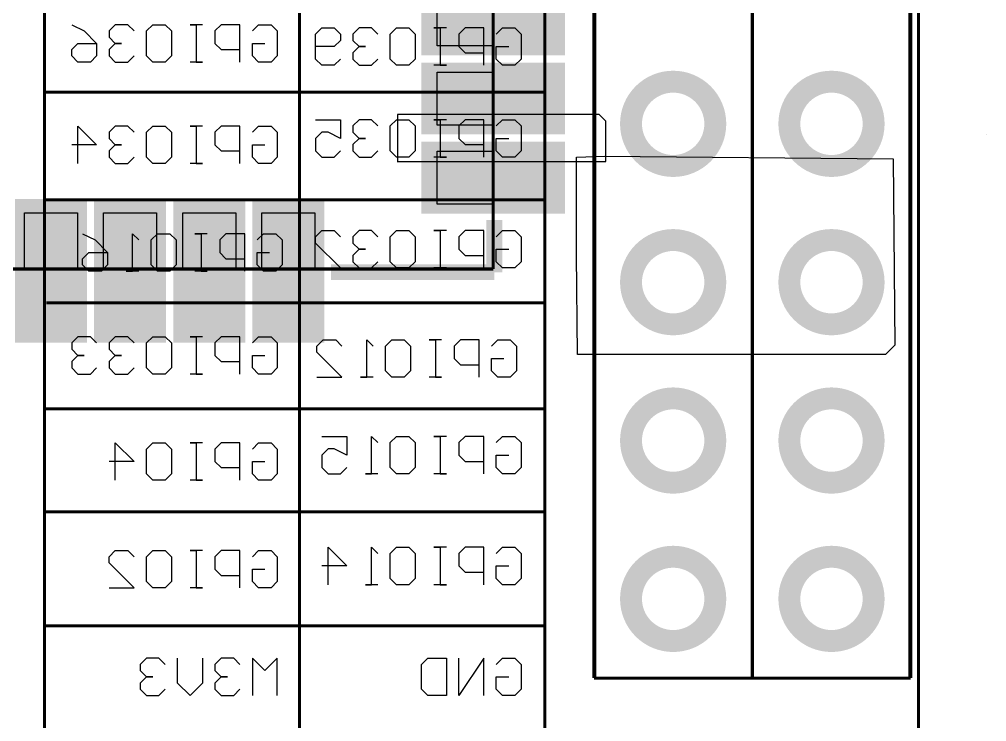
# Model space of a CAD drawing. Header units: millimetres. Extents: x -73.5 to 21.8, y -0.8 to 75.3.
# Drawn here: x -14.43 to 1.09, y 18.58 to 29.84 of the extents above; entities that cross this region are included whole.
import ezdxf

# ---------------------------------------------------------------- set-up
doc = ezdxf.new("R2010")
doc.units = ezdxf.units.MM
for name, color, linetype in [('BottomLayer', 5, 'Continuous'), ('BottomOverlay', 54, 'Continuous'), ('BottomSolder', 6, 'Continuous'), ('KeepOutLayer', 6, 'Continuous'), ('Mechanical15', 56, 'Continuous'), ('MidLayer1', 16, 'Continuous'), ('MidLayer2', 76, 'Continuous'), ('MultiLayer', 9, 'Continuous'), ('TopLayer', 1, 'Continuous'), ('TopOverlay', 2, 'Continuous'), ('TopPaste', 8, 'Continuous'), ('TopSolder', 216, 'Continuous')]:
    doc.layers.add(name, color=color, linetype=linetype)

msp = doc.modelspace()

# ---------------------------------------------------------------- linework, layer by layer
at = {"layer": 'BottomLayer', "const_width": 0.25}
for points in [[(-4.562, 28.169, 1), (-3.312, 28.169, 1)], [(-2.022, 28.169, 1), (-0.772, 28.169, 1)], [(-4.562, 25.629, 1), (-3.312, 25.629, 1)], [(-2.022, 25.629, 1), (-0.772, 25.629, 1)], [(-4.562, 23.089, 1), (-3.312, 23.089, 1)], [(-2.022, 23.089, 1), (-0.772, 23.089, 1)], [(-4.562, 20.549, 1), (-3.312, 20.549, 1)], [(-2.022, 20.549, 1), (-0.772, 20.549, 1)]]:
    msp.add_lwpolyline(points, format="xyb", close=True, dxfattribs=at)
at = {"layer": 'BottomOverlay'}
for p, q in [((-13.586, 29.759), (-13.386, 29.659)), ((-13.386, 29.659), (-13.186, 29.459)), ((-12.886, 29.759), (-12.986, 29.659)), ((-12.986, 29.659), (-12.986, 29.559)), ((-12.686, 29.759), (-12.886, 29.759)), ((-12.586, 29.659), (-12.686, 29.759)), ((-12.386, 29.659), (-12.286, 29.759)), ((-12.386, 29.259), (-12.386, 29.659)), ((-12.286, 29.759), (-12.086, 29.759)), ((-12.086, 29.759), (-11.986, 29.659)), ((-11.986, 29.659), (-11.986, 29.259)), ((-11.487, 29.759), (-11.687, 29.759)), ((-11.687, 29.759), (-11.587, 29.759)), ((-11.587, 29.759), (-11.587, 29.159)), ((-11.187, 29.759), (-11.287, 29.659)), ((-11.287, 29.659), (-11.287, 29.459)), ((-10.887, 29.759), (-11.187, 29.759)), ((-10.887, 29.159), (-10.887, 29.759)), ((-10.687, 29.659), (-10.587, 29.759)), ((-10.587, 29.759), (-10.387, 29.759)), ((-10.387, 29.759), (-10.287, 29.659)), ((-10.287, 29.659), (-10.287, 29.259)), ((-9.674, 29.608), (-9.574, 29.708)), ((-9.574, 29.708), (-9.374, 29.708)), ((-9.374, 29.708), (-9.274, 29.608)), ((-8.975, 29.708), (-9.075, 29.608)), ((-8.775, 29.708), (-8.975, 29.708)), ((-8.675, 29.608), (-8.775, 29.708)), ((-8.475, 29.608), (-8.375, 29.708)), ((-8.375, 29.708), (-8.175, 29.708)), ((-8.175, 29.708), (-8.075, 29.608)), ((-7.575, 29.708), (-7.775, 29.708)), ((-7.775, 29.708), (-7.675, 29.708)), ((-7.675, 29.708), (-7.675, 29.108)), ((-7.275, 29.708), (-7.375, 29.608)), ((-6.975, 29.708), (-7.275, 29.708)), ((-6.975, 29.108), (-6.975, 29.708)), ((-6.775, 29.608), (-6.675, 29.708)), ((-6.675, 29.708), (-6.475, 29.708)), ((-6.475, 29.708), (-6.375, 29.608)), ((-12.986, 29.559), (-12.886, 29.459)), ((-9.674, 29.208), (-9.674, 29.608)), ((-9.274, 29.508), (-9.374, 29.408)), ((-9.274, 29.608), (-9.274, 29.508)), ((-9.075, 29.608), (-9.075, 29.508)), ((-9.075, 29.508), (-8.975, 29.408)), ((-8.475, 29.208), (-8.475, 29.608)), ((-8.075, 29.608), (-8.075, 29.208)), ((-7.375, 29.608), (-7.375, 29.408)), ((-6.375, 29.608), (-6.375, 29.208)), ((-13.586, 29.359), (-13.486, 29.459)), ((-13.586, 29.259), (-13.586, 29.359)), ((-13.486, 29.459), (-13.186, 29.459)), ((-13.186, 29.459), (-13.186, 29.259)), ((-12.886, 29.459), (-12.986, 29.359)), ((-12.986, 29.359), (-12.986, 29.259)), ((-12.886, 29.459), (-12.786, 29.459)), ((-12.786, 29.459), (-12.886, 29.459)), ((-11.287, 29.459), (-11.187, 29.359)), ((-11.187, 29.359), (-10.887, 29.359)), ((-10.687, 29.259), (-10.687, 29.459)), ((-10.687, 29.459), (-10.487, 29.459)), ((-9.374, 29.408), (-9.674, 29.408)), ((-8.975, 29.408), (-9.075, 29.308)), ((-8.975, 29.408), (-8.875, 29.408)), ((-8.875, 29.408), (-8.975, 29.408)), ((-7.375, 29.408), (-7.275, 29.308)), ((-6.775, 29.208), (-6.775, 29.408)), ((-6.775, 29.408), (-6.575, 29.408)), ((-13.486, 29.159), (-13.586, 29.259)), ((-13.186, 29.259), (-13.286, 29.159)), ((-12.986, 29.259), (-12.886, 29.159)), ((-12.686, 29.159), (-12.586, 29.259)), ((-12.286, 29.159), (-12.386, 29.259)), ((-11.986, 29.259), (-12.086, 29.159)), ((-10.587, 29.159), (-10.687, 29.259)), ((-10.287, 29.259), (-10.387, 29.159)), ((-9.574, 29.108), (-9.674, 29.208)), ((-9.274, 29.208), (-9.374, 29.108)), ((-9.075, 29.308), (-9.075, 29.208)), ((-9.075, 29.208), (-8.975, 29.108)), ((-8.775, 29.108), (-8.675, 29.208)), ((-8.375, 29.108), (-8.475, 29.208)), ((-8.075, 29.208), (-8.175, 29.108)), ((-7.275, 29.308), (-6.975, 29.308)), ((-6.675, 29.108), (-6.775, 29.208)), ((-6.375, 29.208), (-6.475, 29.108)), ((-13.286, 29.159), (-13.486, 29.159)), ((-12.886, 29.159), (-12.686, 29.159)), ((-12.086, 29.159), (-12.286, 29.159)), ((-11.487, 29.159), (-11.687, 29.159)), ((-11.587, 29.159), (-11.487, 29.159)), ((-10.387, 29.159), (-10.587, 29.159)), ((-9.374, 29.108), (-9.574, 29.108)), ((-8.975, 29.108), (-8.775, 29.108)), ((-8.175, 29.108), (-8.375, 29.108)), ((-7.575, 29.108), (-7.775, 29.108)), ((-7.675, 29.108), (-7.575, 29.108)), ((-6.475, 29.108), (-6.675, 29.108)), ((-13.486, 27.534), (-13.486, 28.133)), ((-13.486, 28.133), (-13.186, 27.834)), ((-12.886, 28.133), (-12.986, 28.033)), ((-12.686, 28.133), (-12.886, 28.133)), ((-12.586, 28.033), (-12.686, 28.133)), ((-12.386, 28.033), (-12.286, 28.133)), ((-12.286, 28.133), (-12.086, 28.133)), ((-12.086, 28.133), (-11.986, 28.033)), ((-11.487, 28.133), (-11.687, 28.133)), ((-11.687, 28.133), (-11.587, 28.133)), ((-11.587, 28.133), (-11.587, 27.534)), ((-11.187, 28.133), (-11.287, 28.033)), ((-10.887, 28.133), (-11.187, 28.133)), ((-10.887, 27.534), (-10.887, 28.133)), ((-10.687, 28.033), (-10.587, 28.133)), ((-10.587, 28.133), (-10.387, 28.133)), ((-10.387, 28.133), (-10.287, 28.033)), ((-9.674, 28.235), (-9.274, 28.235)), ((-9.274, 28.235), (-9.274, 27.935)), ((-8.975, 28.235), (-9.075, 28.135)), ((-9.075, 28.135), (-9.075, 28.035)), ((-8.775, 28.235), (-8.975, 28.235)), ((-8.675, 28.135), (-8.775, 28.235)), ((-8.475, 28.135), (-8.375, 28.235)), ((-8.475, 27.735), (-8.475, 28.135)), ((-8.375, 28.235), (-8.175, 28.235)), ((-8.175, 28.235), (-8.075, 28.135)), ((-8.075, 28.135), (-8.075, 27.735)), ((-7.575, 28.235), (-7.775, 28.235)), ((-7.775, 28.235), (-7.675, 28.235)), ((-7.675, 28.235), (-7.675, 27.635)), ((-7.275, 28.235), (-7.375, 28.135)), ((-7.375, 28.135), (-7.375, 27.935)), ((-6.975, 28.235), (-7.275, 28.235)), ((-6.975, 27.635), (-6.975, 28.235)), ((-6.775, 28.135), (-6.675, 28.235)), ((-6.675, 28.235), (-6.475, 28.235)), ((-6.475, 28.235), (-6.375, 28.135)), ((-6.375, 28.135), (-6.375, 27.735)), ((-12.986, 28.033), (-12.986, 27.933)), ((-12.986, 27.933), (-12.886, 27.834)), ((-12.386, 27.634), (-12.386, 28.033)), ((-11.986, 28.033), (-11.986, 27.634)), ((-11.287, 28.033), (-11.287, 27.834)), ((-10.287, 28.033), (-10.287, 27.634)), ((-9.574, 28.035), (-9.674, 27.935)), ((-9.674, 27.935), (-9.674, 27.735)), ((-9.474, 28.035), (-9.574, 28.035)), ((-9.274, 27.935), (-9.474, 28.035)), ((-9.075, 28.035), (-8.975, 27.935)), ((-8.975, 27.935), (-9.075, 27.835)), ((-8.975, 27.935), (-8.875, 27.935)), ((-8.875, 27.935), (-8.975, 27.935)), ((-7.375, 27.935), (-7.275, 27.835)), ((-6.775, 27.735), (-6.775, 27.935)), ((-6.775, 27.935), (-6.575, 27.935)), ((-13.186, 27.834), (-13.586, 27.834)), ((-12.886, 27.834), (-12.986, 27.734)), ((-12.886, 27.834), (-12.786, 27.834)), ((-12.786, 27.834), (-12.886, 27.834)), ((-11.287, 27.834), (-11.187, 27.734)), ((-10.687, 27.634), (-10.687, 27.834)), ((-10.687, 27.834), (-10.487, 27.834)), ((-9.075, 27.835), (-9.075, 27.735)), ((-7.275, 27.835), (-6.975, 27.835)), ((-12.986, 27.734), (-12.986, 27.634)), ((-12.986, 27.634), (-12.886, 27.534)), ((-12.686, 27.534), (-12.586, 27.634)), ((-12.286, 27.534), (-12.386, 27.634)), ((-11.986, 27.634), (-12.086, 27.534)), ((-11.187, 27.734), (-10.887, 27.734)), ((-10.587, 27.534), (-10.687, 27.634)), ((-10.287, 27.634), (-10.387, 27.534)), ((-9.674, 27.735), (-9.574, 27.635)), ((-9.574, 27.635), (-9.374, 27.635)), ((-9.374, 27.635), (-9.274, 27.735)), ((-9.075, 27.735), (-8.975, 27.635)), ((-8.975, 27.635), (-8.775, 27.635)), ((-8.775, 27.635), (-8.675, 27.735)), ((-8.375, 27.635), (-8.475, 27.735)), ((-8.175, 27.635), (-8.375, 27.635)), ((-8.075, 27.735), (-8.175, 27.635)), ((-7.575, 27.635), (-7.775, 27.635)), ((-7.675, 27.635), (-7.575, 27.635)), ((-6.675, 27.635), (-6.775, 27.735)), ((-6.475, 27.635), (-6.675, 27.635)), ((-6.375, 27.735), (-6.475, 27.635)), ((-12.886, 27.534), (-12.686, 27.534)), ((-12.086, 27.534), (-12.286, 27.534)), ((-11.487, 27.534), (-11.687, 27.534)), ((-11.587, 27.534), (-11.487, 27.534)), ((-10.387, 27.534), (-10.587, 27.534)), ((-13.41, 26.406), (-13.21, 26.306)), ((-12.61, 25.806), (-12.61, 26.406)), ((-12.61, 26.406), (-12.51, 26.306)), ((-12.31, 26.306), (-12.21, 26.406)), ((-12.21, 26.406), (-12.01, 26.406)), ((-12.01, 26.406), (-11.91, 26.306)), ((-11.41, 26.406), (-11.61, 26.406)), ((-11.61, 26.406), (-11.51, 26.406)), ((-11.51, 26.406), (-11.51, 25.806)), ((-11.111, 26.406), (-11.21, 26.306)), ((-10.811, 26.406), (-11.111, 26.406)), ((-10.811, 25.806), (-10.811, 26.406)), ((-10.611, 26.306), (-10.511, 26.406)), ((-10.511, 26.406), (-10.311, 26.406)), ((-10.311, 26.406), (-10.211, 26.306)), ((-9.674, 26.357), (-9.574, 26.457)), ((-9.574, 26.457), (-9.374, 26.457)), ((-9.374, 26.457), (-9.274, 26.357)), ((-8.975, 26.457), (-9.075, 26.357)), ((-8.775, 26.457), (-8.975, 26.457)), ((-8.675, 26.357), (-8.775, 26.457)), ((-8.475, 26.357), (-8.375, 26.457)), ((-8.375, 26.457), (-8.175, 26.457)), ((-8.175, 26.457), (-8.075, 26.357)), ((-7.575, 26.457), (-7.775, 26.457)), ((-7.775, 26.457), (-7.675, 26.457)), ((-7.675, 26.457), (-7.675, 25.857)), ((-7.275, 26.457), (-7.375, 26.357)), ((-6.975, 26.457), (-7.275, 26.457)), ((-6.975, 25.857), (-6.975, 26.457)), ((-6.775, 26.357), (-6.675, 26.457)), ((-6.675, 26.457), (-6.475, 26.457)), ((-6.475, 26.457), (-6.375, 26.357)), ((-13.21, 26.306), (-13.01, 26.106)), ((-12.31, 25.906), (-12.31, 26.306)), ((-11.91, 26.306), (-11.91, 25.906)), ((-11.21, 26.306), (-11.21, 26.106)), ((-10.211, 26.306), (-10.211, 25.906)), ((-9.674, 26.257), (-9.674, 26.357)), ((-9.274, 25.857), (-9.674, 26.257)), ((-9.075, 26.357), (-9.075, 26.257)), ((-9.075, 26.257), (-8.975, 26.157)), ((-8.475, 25.957), (-8.475, 26.357)), ((-8.075, 26.357), (-8.075, 25.957)), ((-7.375, 26.357), (-7.375, 26.157)), ((-6.375, 26.357), (-6.375, 25.957)), ((-13.41, 26.006), (-13.31, 26.106)), ((-13.31, 26.106), (-13.01, 26.106)), ((-13.01, 26.106), (-13.01, 25.906)), ((-11.21, 26.106), (-11.111, 26.006)), ((-10.611, 25.906), (-10.611, 26.106)), ((-10.611, 26.106), (-10.411, 26.106)), ((-8.975, 26.157), (-9.075, 26.057)), ((-8.975, 26.157), (-8.875, 26.157)), ((-8.875, 26.157), (-8.975, 26.157)), ((-7.375, 26.157), (-7.275, 26.057)), ((-6.775, 25.957), (-6.775, 26.157)), ((-6.775, 26.157), (-6.575, 26.157)), ((-13.41, 25.906), (-13.41, 26.006)), ((-11.111, 26.006), (-10.811, 26.006)), ((-9.075, 26.057), (-9.075, 25.957)), ((-9.075, 25.957), (-8.975, 25.857)), ((-8.775, 25.857), (-8.675, 25.957)), ((-8.375, 25.857), (-8.475, 25.957)), ((-8.075, 25.957), (-8.175, 25.857)), ((-7.275, 26.057), (-6.975, 26.057)), ((-6.675, 25.857), (-6.775, 25.957)), ((-6.375, 25.957), (-6.475, 25.857)), ((-13.31, 25.806), (-13.41, 25.906)), ((-13.11, 25.806), (-13.31, 25.806)), ((-13.01, 25.906), (-13.11, 25.806)), ((-12.51, 25.806), (-12.71, 25.806)), ((-12.71, 25.806), (-12.61, 25.806)), ((-12.21, 25.806), (-12.31, 25.906)), ((-12.01, 25.806), (-12.21, 25.806)), ((-11.91, 25.906), (-12.01, 25.806)), ((-11.41, 25.806), (-11.61, 25.806)), ((-11.51, 25.806), (-11.41, 25.806)), ((-10.511, 25.806), (-10.611, 25.906)), ((-10.311, 25.806), (-10.511, 25.806)), ((-10.211, 25.906), (-10.311, 25.806)), ((-9.674, 25.857), (-9.274, 25.857)), ((-8.975, 25.857), (-8.775, 25.857)), ((-8.175, 25.857), (-8.375, 25.857)), ((-7.575, 25.857), (-7.775, 25.857)), ((-7.675, 25.857), (-7.575, 25.857)), ((-6.475, 25.857), (-6.675, 25.857)), ((-13.486, 24.755), (-13.586, 24.655)), ((-13.286, 24.755), (-13.486, 24.755)), ((-13.186, 24.655), (-13.286, 24.755)), ((-12.886, 24.755), (-12.986, 24.655)), ((-12.686, 24.755), (-12.886, 24.755)), ((-12.586, 24.655), (-12.686, 24.755)), ((-12.386, 24.655), (-12.286, 24.755)), ((-12.286, 24.755), (-12.086, 24.755)), ((-12.086, 24.755), (-11.986, 24.655)), ((-11.487, 24.755), (-11.687, 24.755)), ((-11.687, 24.755), (-11.587, 24.755)), ((-11.587, 24.755), (-11.587, 24.155)), ((-11.187, 24.755), (-11.287, 24.655)), ((-10.887, 24.755), (-11.187, 24.755)), ((-10.887, 24.155), (-10.887, 24.755)), ((-10.687, 24.655), (-10.587, 24.755)), ((-10.587, 24.755), (-10.387, 24.755)), ((-10.387, 24.755), (-10.287, 24.655)), ((-9.651, 24.604), (-9.551, 24.704)), ((-9.551, 24.704), (-9.351, 24.704)), ((-9.351, 24.704), (-9.251, 24.604)), ((-8.851, 24.105), (-8.851, 24.704)), ((-8.851, 24.704), (-8.751, 24.604)), ((-8.551, 24.604), (-8.451, 24.704)), ((-8.451, 24.704), (-8.251, 24.704)), ((-8.251, 24.704), (-8.151, 24.604)), ((-7.651, 24.704), (-7.851, 24.704)), ((-7.851, 24.704), (-7.751, 24.704)), ((-7.751, 24.704), (-7.751, 24.105)), ((-7.351, 24.704), (-7.451, 24.604)), ((-7.051, 24.704), (-7.351, 24.704)), ((-7.051, 24.105), (-7.051, 24.704)), ((-6.851, 24.604), (-6.752, 24.704)), ((-6.752, 24.704), (-6.552, 24.704)), ((-6.552, 24.704), (-6.452, 24.604)), ((-13.586, 24.655), (-13.586, 24.555)), ((-13.586, 24.555), (-13.486, 24.455)), ((-12.986, 24.655), (-12.986, 24.555)), ((-12.986, 24.555), (-12.886, 24.455)), ((-12.386, 24.255), (-12.386, 24.655)), ((-11.986, 24.655), (-11.986, 24.255)), ((-11.287, 24.655), (-11.287, 24.455)), ((-10.287, 24.655), (-10.287, 24.255)), ((-9.651, 24.504), (-9.651, 24.604)), ((-8.551, 24.205), (-8.551, 24.604)), ((-8.151, 24.604), (-8.151, 24.205)), ((-7.451, 24.604), (-7.451, 24.405)), ((-6.452, 24.604), (-6.452, 24.205)), ((-13.486, 24.455), (-13.586, 24.355)), ((-13.486, 24.455), (-13.386, 24.455)), ((-13.386, 24.455), (-13.486, 24.455)), ((-12.886, 24.455), (-12.986, 24.355)), ((-12.886, 24.455), (-12.786, 24.455)), ((-12.786, 24.455), (-12.886, 24.455)), ((-11.287, 24.455), (-11.187, 24.355)), ((-10.687, 24.255), (-10.687, 24.455)), ((-10.687, 24.455), (-10.487, 24.455)), ((-9.251, 24.105), (-9.651, 24.504)), ((-7.451, 24.405), (-7.351, 24.305)), ((-6.851, 24.205), (-6.851, 24.405)), ((-6.851, 24.405), (-6.652, 24.405)), ((-13.586, 24.355), (-13.586, 24.255)), ((-13.586, 24.255), (-13.486, 24.155)), ((-13.286, 24.155), (-13.186, 24.255)), ((-12.986, 24.355), (-12.986, 24.255)), ((-12.986, 24.255), (-12.886, 24.155)), ((-12.686, 24.155), (-12.586, 24.255)), ((-12.286, 24.155), (-12.386, 24.255)), ((-11.986, 24.255), (-12.086, 24.155)), ((-11.187, 24.355), (-10.887, 24.355)), ((-10.587, 24.155), (-10.687, 24.255)), ((-10.287, 24.255), (-10.387, 24.155)), ((-7.351, 24.305), (-7.051, 24.305)), ((-13.486, 24.155), (-13.286, 24.155)), ((-12.886, 24.155), (-12.686, 24.155)), ((-12.086, 24.155), (-12.286, 24.155)), ((-11.487, 24.155), (-11.687, 24.155)), ((-11.587, 24.155), (-11.487, 24.155)), ((-10.387, 24.155), (-10.587, 24.155)), ((-9.651, 24.105), (-9.251, 24.105)), ((-8.751, 24.105), (-8.951, 24.105)), ((-8.951, 24.105), (-8.851, 24.105)), ((-8.451, 24.105), (-8.551, 24.205)), ((-8.251, 24.105), (-8.451, 24.105)), ((-8.151, 24.205), (-8.251, 24.105)), ((-7.651, 24.105), (-7.851, 24.105)), ((-7.751, 24.105), (-7.651, 24.105)), ((-6.752, 24.105), (-6.851, 24.205)), ((-6.552, 24.105), (-6.752, 24.105)), ((-6.452, 24.205), (-6.552, 24.105)), ((-9.574, 23.155), (-9.174, 23.155)), ((-9.174, 23.155), (-9.174, 22.855)), ((-8.775, 22.555), (-8.775, 23.155)), ((-8.775, 23.155), (-8.675, 23.055)), ((-8.475, 23.055), (-8.375, 23.155)), ((-8.375, 23.155), (-8.175, 23.155)), ((-8.175, 23.155), (-8.075, 23.055)), ((-7.575, 23.155), (-7.775, 23.155)), ((-7.775, 23.155), (-7.675, 23.155)), ((-7.675, 23.155), (-7.675, 22.555)), ((-7.275, 23.155), (-7.375, 23.055)), ((-6.975, 23.155), (-7.275, 23.155)), ((-6.975, 22.555), (-6.975, 23.155)), ((-6.775, 23.055), (-6.675, 23.155)), ((-6.675, 23.155), (-6.475, 23.155)), ((-6.475, 23.155), (-6.375, 23.055)), ((-12.886, 22.454), (-12.886, 23.053)), ((-12.886, 23.053), (-12.586, 22.754)), ((-12.386, 22.953), (-12.286, 23.053)), ((-12.286, 23.053), (-12.086, 23.053)), ((-12.086, 23.053), (-11.986, 22.953)), ((-11.487, 23.053), (-11.687, 23.053)), ((-11.687, 23.053), (-11.587, 23.053)), ((-11.587, 23.053), (-11.587, 22.454)), ((-11.187, 23.053), (-11.287, 22.953)), ((-10.887, 23.053), (-11.187, 23.053)), ((-10.887, 22.454), (-10.887, 23.053)), ((-10.687, 22.953), (-10.587, 23.053)), ((-10.587, 23.053), (-10.387, 23.053)), ((-10.387, 23.053), (-10.287, 22.953)), ((-8.475, 22.655), (-8.475, 23.055)), ((-8.075, 23.055), (-8.075, 22.655)), ((-7.375, 23.055), (-7.375, 22.855)), ((-6.375, 23.055), (-6.375, 22.655)), ((-12.386, 22.554), (-12.386, 22.953)), ((-11.986, 22.953), (-11.986, 22.554)), ((-11.287, 22.953), (-11.287, 22.754)), ((-10.287, 22.953), (-10.287, 22.554)), ((-9.474, 22.955), (-9.574, 22.855)), ((-9.574, 22.855), (-9.574, 22.655)), ((-9.374, 22.955), (-9.474, 22.955)), ((-9.174, 22.855), (-9.374, 22.955)), ((-7.375, 22.855), (-7.275, 22.755)), ((-6.775, 22.655), (-6.775, 22.855)), ((-6.775, 22.855), (-6.575, 22.855)), ((-12.586, 22.754), (-12.986, 22.754)), ((-11.287, 22.754), (-11.187, 22.654)), ((-10.687, 22.554), (-10.687, 22.754)), ((-10.687, 22.754), (-10.487, 22.754)), ((-7.275, 22.755), (-6.975, 22.755)), ((-12.286, 22.454), (-12.386, 22.554)), ((-11.986, 22.554), (-12.086, 22.454)), ((-11.187, 22.654), (-10.887, 22.654)), ((-10.587, 22.454), (-10.687, 22.554)), ((-10.287, 22.554), (-10.387, 22.454)), ((-9.574, 22.655), (-9.474, 22.555)), ((-9.474, 22.555), (-9.274, 22.555)), ((-9.274, 22.555), (-9.174, 22.655)), ((-8.675, 22.555), (-8.875, 22.555)), ((-8.875, 22.555), (-8.775, 22.555)), ((-8.375, 22.555), (-8.475, 22.655)), ((-8.175, 22.555), (-8.375, 22.555)), ((-8.075, 22.655), (-8.175, 22.555)), ((-7.575, 22.555), (-7.775, 22.555)), ((-7.675, 22.555), (-7.575, 22.555)), ((-6.675, 22.555), (-6.775, 22.655)), ((-6.475, 22.555), (-6.675, 22.555)), ((-6.375, 22.655), (-6.475, 22.555)), ((-12.086, 22.454), (-12.286, 22.454)), ((-11.487, 22.454), (-11.687, 22.454)), ((-11.587, 22.454), (-11.487, 22.454)), ((-10.387, 22.454), (-10.587, 22.454)), ((-12.986, 21.226), (-12.886, 21.326)), ((-12.886, 21.326), (-12.686, 21.326)), ((-12.686, 21.326), (-12.586, 21.226)), ((-12.386, 21.226), (-12.286, 21.326)), ((-12.286, 21.326), (-12.086, 21.326)), ((-12.086, 21.326), (-11.986, 21.226)), ((-11.487, 21.326), (-11.687, 21.326)), ((-11.687, 21.326), (-11.587, 21.326)), ((-11.587, 21.326), (-11.587, 20.726)), ((-11.187, 21.326), (-11.287, 21.226)), ((-10.887, 21.326), (-11.187, 21.326)), ((-10.887, 20.726), (-10.887, 21.326)), ((-10.687, 21.226), (-10.587, 21.326)), ((-10.587, 21.326), (-10.387, 21.326)), ((-10.387, 21.326), (-10.287, 21.226)), ((-9.474, 20.777), (-9.474, 21.377)), ((-9.474, 21.377), (-9.174, 21.077)), ((-8.775, 20.777), (-8.775, 21.377)), ((-8.775, 21.377), (-8.675, 21.277)), ((-8.475, 21.277), (-8.375, 21.377)), ((-8.475, 20.877), (-8.475, 21.277)), ((-8.375, 21.377), (-8.175, 21.377)), ((-8.175, 21.377), (-8.075, 21.277)), ((-8.075, 21.277), (-8.075, 20.877)), ((-7.575, 21.377), (-7.775, 21.377)), ((-7.775, 21.377), (-7.675, 21.377)), ((-7.675, 21.377), (-7.675, 20.777)), ((-7.275, 21.377), (-7.375, 21.277)), ((-7.375, 21.277), (-7.375, 21.077)), ((-6.975, 21.377), (-7.275, 21.377)), ((-6.975, 20.777), (-6.975, 21.377)), ((-6.775, 21.277), (-6.675, 21.377)), ((-6.675, 21.377), (-6.475, 21.377)), ((-6.475, 21.377), (-6.375, 21.277)), ((-6.375, 21.277), (-6.375, 20.877)), ((-12.986, 21.126), (-12.986, 21.226)), ((-12.586, 20.726), (-12.986, 21.126)), ((-12.386, 20.826), (-12.386, 21.226)), ((-11.986, 21.226), (-11.986, 20.826)), ((-11.287, 21.226), (-11.287, 21.026)), ((-10.287, 21.226), (-10.287, 20.826)), ((-11.287, 21.026), (-11.187, 20.926)), ((-10.687, 20.826), (-10.687, 21.026)), ((-10.687, 21.026), (-10.487, 21.026)), ((-9.174, 21.077), (-9.574, 21.077)), ((-7.375, 21.077), (-7.275, 20.977)), ((-7.275, 20.977), (-6.975, 20.977)), ((-6.775, 20.877), (-6.775, 21.077)), ((-6.775, 21.077), (-6.575, 21.077)), ((-12.286, 20.726), (-12.386, 20.826)), ((-11.986, 20.826), (-12.086, 20.726)), ((-11.187, 20.926), (-10.887, 20.926)), ((-10.587, 20.726), (-10.687, 20.826)), ((-10.287, 20.826), (-10.387, 20.726)), ((-8.375, 20.777), (-8.475, 20.877)), ((-8.075, 20.877), (-8.175, 20.777)), ((-6.675, 20.777), (-6.775, 20.877)), ((-6.375, 20.877), (-6.475, 20.777)), ((-12.986, 20.726), (-12.586, 20.726)), ((-12.086, 20.726), (-12.286, 20.726)), ((-11.487, 20.726), (-11.687, 20.726)), ((-11.587, 20.726), (-11.487, 20.726)), ((-10.387, 20.726), (-10.587, 20.726)), ((-8.675, 20.777), (-8.875, 20.777)), ((-8.875, 20.777), (-8.775, 20.777)), ((-8.175, 20.777), (-8.375, 20.777)), ((-7.575, 20.777), (-7.775, 20.777)), ((-7.675, 20.777), (-7.575, 20.777)), ((-6.475, 20.777), (-6.675, 20.777)), ((-12.386, 19.599), (-12.486, 19.499)), ((-12.186, 19.599), (-12.386, 19.599)), ((-12.086, 19.499), (-12.186, 19.599)), ((-11.886, 19.199), (-11.886, 19.599)), ((-11.487, 19.599), (-11.487, 19.199)), ((-11.187, 19.599), (-11.287, 19.499)), ((-10.987, 19.599), (-11.187, 19.599)), ((-10.887, 19.499), (-10.987, 19.599)), ((-10.487, 19.399), (-10.687, 19.599)), ((-10.687, 19.599), (-10.687, 18.999)), ((-10.287, 19.599), (-10.487, 19.399)), ((-10.287, 18.999), (-10.287, 19.599)), ((-7.975, 19.499), (-7.875, 19.599)), ((-7.875, 19.599), (-7.575, 19.599)), ((-7.575, 19.599), (-7.575, 18.999)), ((-6.975, 19.599), (-7.375, 18.999)), ((-7.375, 18.999), (-7.375, 19.599)), ((-6.975, 18.999), (-6.975, 19.599)), ((-6.775, 19.499), (-6.675, 19.599)), ((-6.675, 19.599), (-6.475, 19.599)), ((-6.475, 19.599), (-6.375, 19.499)), ((-12.486, 19.499), (-12.486, 19.399)), ((-12.486, 19.399), (-12.386, 19.299)), ((-11.287, 19.499), (-11.287, 19.399)), ((-11.287, 19.399), (-11.187, 19.299)), ((-7.975, 19.099), (-7.975, 19.499)), ((-6.375, 19.499), (-6.375, 19.099)), ((-12.386, 19.299), (-12.486, 19.199)), ((-12.386, 19.299), (-12.286, 19.299)), ((-12.286, 19.299), (-12.386, 19.299)), ((-11.187, 19.299), (-11.287, 19.199)), ((-11.187, 19.299), (-11.087, 19.299)), ((-11.087, 19.299), (-11.187, 19.299)), ((-6.775, 19.099), (-6.775, 19.299)), ((-6.775, 19.299), (-6.575, 19.299)), ((-12.486, 19.199), (-12.486, 19.099)), ((-12.486, 19.099), (-12.386, 18.999)), ((-12.186, 18.999), (-12.086, 19.099)), ((-11.687, 18.999), (-11.886, 19.199)), ((-11.487, 19.199), (-11.687, 18.999)), ((-11.287, 19.199), (-11.287, 19.099)), ((-11.287, 19.099), (-11.187, 18.999)), ((-10.987, 18.999), (-10.887, 19.099)), ((-7.875, 18.999), (-7.975, 19.099)), ((-6.675, 18.999), (-6.775, 19.099)), ((-6.375, 19.099), (-6.475, 18.999)), ((-12.386, 18.999), (-12.186, 18.999)), ((-11.187, 18.999), (-10.987, 18.999)), ((-7.575, 18.999), (-7.875, 18.999)), ((-6.475, 18.999), (-6.675, 18.999))]:
    msp.add_line(p, q, dxfattribs=at)
at = {"layer": 'BottomOverlay', "const_width": 0.05}
for points in [[(-14.021, 16.434), (-14.021, 30.226)], [(-9.931, 16.434), (-9.931, 30.175)], [(-5.994, 16.434), (-5.994, 30.15)], [(-14.021, 28.677), (-5.994, 28.677)], [(-14.021, 26.949), (-6.02, 26.949)], [(-13.995, 25.298), (-5.994, 25.298)], [(-14.021, 23.597), (-6.02, 23.597)], [(-14.021, 21.946), (-5.969, 21.946)], [(-14.046, 20.117), (-6.02, 20.117)]]:
    msp.add_lwpolyline(points, dxfattribs=at)
at = {"layer": 'BottomSolder', "const_width": 0.352}
for points in [[(-4.613, 28.169, 1), (-3.261, 28.169, 1)], [(-2.073, 28.169, 1), (-0.721, 28.169, 1)], [(-4.613, 25.629, 1), (-3.261, 25.629, 1)], [(-2.073, 25.629, 1), (-0.721, 25.629, 1)], [(-4.613, 23.089, 1), (-3.261, 23.089, 1)], [(-2.073, 23.089, 1), (-0.721, 23.089, 1)], [(-4.613, 20.549, 1), (-3.261, 20.549, 1)], [(-2.073, 20.549, 1), (-0.721, 20.549, 1)]]:
    msp.add_lwpolyline(points, format="xyb", close=True, dxfattribs=at)
at = {"layer": 'KeepOutLayer', "const_width": 0.05}
msp.add_lwpolyline([(0, 1.703), (0, 43.383)], dxfattribs=at)
at = {"layer": 'Mechanical15'}
for p, q in [((-7.724, 29.42), (-7.724, 30.27)), ((-6.824, 30.27), (-6.824, 29.42)), ((-7.724, 29.42), (-7.724, 29.42)), ((-6.824, 29.42), (-7.724, 29.42)), ((-7.724, 28.15), (-7.724, 29)), ((-7.724, 29), (-6.824, 29)), ((-6.824, 29), (-6.824, 28.15)), ((-7.724, 28.15), (-7.724, 28.15)), ((-6.824, 28.15), (-7.724, 28.15)), ((-7.724, 26.88), (-7.724, 27.73)), ((-7.724, 27.73), (-6.824, 27.73)), ((-6.824, 27.73), (-6.824, 26.88)), ((-7.724, 26.88), (-7.724, 26.88)), ((-6.824, 26.88), (-7.724, 26.88)), ((-14.344, 26.74), (-14.344, 26.74)), ((-14.344, 26.74), (-13.494, 26.74)), ((-14.344, 25.84), (-14.344, 26.74)), ((-13.494, 26.74), (-13.494, 25.84)), ((-13.074, 26.74), (-13.074, 26.74)), ((-13.074, 26.74), (-12.224, 26.74)), ((-13.074, 25.84), (-13.074, 26.74)), ((-12.224, 26.74), (-12.224, 25.84)), ((-11.804, 26.74), (-11.804, 26.74)), ((-11.804, 26.74), (-10.954, 26.74)), ((-11.804, 25.84), (-11.804, 26.74)), ((-10.954, 26.74), (-10.954, 25.84)), ((-10.534, 26.74), (-10.534, 26.74)), ((-10.534, 26.74), (-9.684, 26.74)), ((-10.534, 25.84), (-10.534, 26.74)), ((-9.684, 26.74), (-9.684, 25.84)), ((-13.494, 25.84), (-14.344, 25.84)), ((-12.224, 25.84), (-13.074, 25.84)), ((-10.954, 25.84), (-11.804, 25.84)), ((-9.684, 25.84), (-10.534, 25.84))]:
    msp.add_line(p, q, dxfattribs=at)
at = {"layer": 'Mechanical15', "const_width": 0.0508}
for points in [[(-6.824, 25.84), (-6.824, 51.34)], [(-24.824, 25.84), (-6.824, 25.84)]]:
    msp.add_lwpolyline(points, dxfattribs=at)
at = {"layer": 'MidLayer1', "const_width": 0.25}
for points in [[(-4.562, 28.169, 1), (-3.312, 28.169, 1)], [(-2.022, 28.169, 1), (-0.772, 28.169, 1)], [(-4.562, 25.629, 1), (-3.312, 25.629, 1)], [(-2.022, 25.629, 1), (-0.772, 25.629, 1)], [(-4.562, 23.089, 1), (-3.312, 23.089, 1)], [(-2.022, 23.089, 1), (-0.772, 23.089, 1)], [(-4.562, 20.549, 1), (-3.312, 20.549, 1)], [(-2.022, 20.549, 1), (-0.772, 20.549, 1)]]:
    msp.add_lwpolyline(points, format="xyb", close=True, dxfattribs=at)
at = {"layer": 'MidLayer2'}
for p, q in [((-8.357, 28.321), (-8.357, 27.559)), ((-5.125, 28.321), (-8.357, 28.321)), ((-5.016, 28.212), (-5.125, 28.321)), ((-5.016, 27.567), (-5.016, 28.212)), ((1.092, 27.991), (1.092, 27.991)), ((-8.357, 27.559), (-8.349, 27.567)), ((-8.349, 27.567), (-5.016, 27.567))]:
    msp.add_line(p, q, dxfattribs=at)
at = {"layer": 'MidLayer2', "const_width": 0.25}
for points in [[(-4.562, 28.169, 1), (-3.312, 28.169, 1)], [(-2.022, 28.169, 1), (-0.772, 28.169, 1)], [(-4.562, 25.629, 1), (-3.312, 25.629, 1)], [(-2.022, 25.629, 1), (-0.772, 25.629, 1)], [(-4.562, 23.089, 1), (-3.312, 23.089, 1)], [(-2.022, 23.089, 1), (-0.772, 23.089, 1)], [(-4.562, 20.549, 1), (-3.312, 20.549, 1)], [(-2.022, 20.549, 1), (-0.772, 20.549, 1)]]:
    msp.add_lwpolyline(points, format="xyb", close=True, dxfattribs=at)
at = {"layer": 'MultiLayer', "const_width": 0.25}
for points in [[(-4.562, 28.169, 1), (-3.312, 28.169, 1)], [(-2.022, 28.169, 1), (-0.772, 28.169, 1)], [(-4.562, 25.629, 1), (-3.312, 25.629, 1)], [(-2.022, 25.629, 1), (-0.772, 25.629, 1)], [(-4.562, 23.089, 1), (-3.312, 23.089, 1)], [(-2.022, 23.089, 1), (-0.772, 23.089, 1)], [(-4.562, 20.549, 1), (-3.312, 20.549, 1)], [(-2.022, 20.549, 1), (-0.772, 20.549, 1)]]:
    msp.add_lwpolyline(points, format="xyb", close=True, dxfattribs=at)
at = {"layer": 'TopLayer'}
for p, q in [((-5.182, 39.446), (-5.182, 19.279)), ((-0.152, 19.304), (-0.152, 39.472)), ((-5.486, 27.635), (-5.045, 27.652)), ((-5.486, 26.06), (-5.486, 27.635)), ((-5.045, 27.652), (-0.406, 27.61)), ((-0.406, 27.61), (-0.382, 24.617)), ((-5.474, 24.468), (-5.486, 26.06)), ((-0.382, 24.617), (-0.531, 24.468)), ((-0.531, 24.468), (-5.474, 24.468)), ((-5.182, 19.279), (-0.127, 19.279)), ((-0.127, 19.279), (-0.152, 19.304))]:
    msp.add_line(p, q, dxfattribs=at)
for points, const_width in [([(-7.349, 30.32), (-7.349, 29.37)], 1.05), ([(-6.299, 30.32), (-6.299, 29.37)], 1.05), ([(-5.774, 30.083), (-7.874, 30.083)], 0.475), ([(-5.774, 29.607), (-7.874, 29.607)], 0.475), ([(-7.349, 29.05), (-7.349, 28.1)], 1.05), ([(-6.299, 29.05), (-6.299, 28.1)], 1.05), ([(-5.774, 28.813), (-7.874, 28.813)], 0.475), ([(-5.774, 28.337), (-7.874, 28.337)], 0.475), ([(-7.349, 27.78), (-7.349, 26.83)], 1.05), ([(-6.299, 27.78), (-6.299, 26.83)], 1.05), ([(-5.774, 27.543), (-7.874, 27.543)], 0.475), ([(-5.774, 27.067), (-7.874, 27.067)], 0.475), ([(-14.156, 26.86), (-14.156, 24.76)], 0.475), ([(-13.681, 26.86), (-13.681, 24.76)], 0.475), ([(-12.886, 26.86), (-12.886, 24.76)], 0.475), ([(-12.411, 26.86), (-12.411, 24.76)], 0.475), ([(-11.616, 26.86), (-11.616, 24.76)], 0.475), ([(-11.141, 26.86), (-11.141, 24.76)], 0.475), ([(-10.346, 26.86), (-10.346, 24.76)], 0.475), ([(-9.871, 26.86), (-9.871, 24.76)], 0.475), ([(-14.714, 26.335), (-15.664, 26.335)], 1.05), ([(-13.444, 26.335), (-14.394, 26.335)], 1.05), ([(-12.174, 26.335), (-13.124, 26.335)], 1.05), ([(-10.904, 26.335), (-11.854, 26.335)], 1.05), ([(-9.634, 26.335), (-10.584, 26.335)], 1.05), ([(-14.714, 25.285), (-15.664, 25.285)], 1.05), ([(-13.444, 25.285), (-14.394, 25.285)], 1.05), ([(-12.174, 25.285), (-13.124, 25.285)], 1.05), ([(-10.904, 25.285), (-11.854, 25.285)], 1.05), ([(-9.634, 25.285), (-10.584, 25.285)], 1.05)]:
    msp.add_lwpolyline(points, dxfattribs=dict(at, const_width=const_width))
for points, const_width in [([(-7.061, 29.845, 1), (-6.586, 29.845, 1)], 0.475), ([(-7.061, 28.575, 1), (-6.586, 28.575, 1)], 0.475), ([(-4.562, 28.169, 1), (-3.312, 28.169, 1)], 0.25), ([(-2.022, 28.169, 1), (-0.772, 28.169, 1)], 0.25), ([(-7.061, 27.305, 1), (-6.586, 27.305, 1)], 0.475), ([(-14.156, 25.81, 1), (-13.681, 25.81, 1)], 0.475), ([(-12.886, 25.81, 1), (-12.411, 25.81, 1)], 0.475), ([(-11.616, 25.81, 1), (-11.141, 25.81, 1)], 0.475), ([(-10.346, 25.81, 1), (-9.871, 25.81, 1)], 0.475), ([(-4.562, 25.629, 1), (-3.312, 25.629, 1)], 0.25), ([(-2.022, 25.629, 1), (-0.772, 25.629, 1)], 0.25), ([(-4.562, 23.089, 1), (-3.312, 23.089, 1)], 0.25), ([(-2.022, 23.089, 1), (-0.772, 23.089, 1)], 0.25), ([(-4.562, 20.549, 1), (-3.312, 20.549, 1)], 0.25), ([(-2.022, 20.549, 1), (-0.772, 20.549, 1)], 0.25)]:
    msp.add_lwpolyline(points, format="xyb", close=True, dxfattribs=dict(at, const_width=const_width))
at = {"layer": 'TopOverlay'}
for points, const_width in [([(-5.207, 19.279), (-5.207, 39.472)], 0.05), ([(-2.667, 19.279), (-2.667, 39.472)], 0.05), ([(-0.127, 19.279), (-0.127, 39.472)], 0.05), ([(-6.807, 25.789), (-6.807, 26.624)], 0.254), ([(-9.428, 25.789), (-6.807, 25.789)], 0.254), ([(-5.207, 19.279), (-0.127, 19.279)], 0.05)]:
    msp.add_lwpolyline(points, dxfattribs=dict(at, const_width=const_width))
at = {"layer": 'TopPaste'}
for points, const_width in [([(-7.349, 30.32), (-7.349, 29.37)], 1.05), ([(-6.299, 30.32), (-6.299, 29.37)], 1.05), ([(-5.774, 30.083), (-7.874, 30.083)], 0.475), ([(-5.774, 29.607), (-7.874, 29.607)], 0.475), ([(-7.349, 29.05), (-7.349, 28.1)], 1.05), ([(-6.299, 29.05), (-6.299, 28.1)], 1.05), ([(-5.774, 28.813), (-7.874, 28.813)], 0.475), ([(-5.774, 28.337), (-7.874, 28.337)], 0.475), ([(-7.349, 27.78), (-7.349, 26.83)], 1.05), ([(-6.299, 27.78), (-6.299, 26.83)], 1.05), ([(-5.774, 27.543), (-7.874, 27.543)], 0.475), ([(-5.774, 27.067), (-7.874, 27.067)], 0.475), ([(-14.156, 26.86), (-14.156, 24.76)], 0.475), ([(-13.681, 26.86), (-13.681, 24.76)], 0.475), ([(-12.886, 26.86), (-12.886, 24.76)], 0.475), ([(-12.411, 26.86), (-12.411, 24.76)], 0.475), ([(-11.616, 26.86), (-11.616, 24.76)], 0.475), ([(-11.141, 26.86), (-11.141, 24.76)], 0.475), ([(-10.346, 26.86), (-10.346, 24.76)], 0.475), ([(-9.871, 26.86), (-9.871, 24.76)], 0.475), ([(-14.714, 26.335), (-15.664, 26.335)], 1.05), ([(-13.444, 26.335), (-14.394, 26.335)], 1.05), ([(-12.174, 26.335), (-13.124, 26.335)], 1.05), ([(-10.904, 26.335), (-11.854, 26.335)], 1.05), ([(-9.634, 26.335), (-10.584, 26.335)], 1.05), ([(-14.714, 25.285), (-15.664, 25.285)], 1.05), ([(-13.444, 25.285), (-14.394, 25.285)], 1.05), ([(-12.174, 25.285), (-13.124, 25.285)], 1.05), ([(-10.904, 25.285), (-11.854, 25.285)], 1.05), ([(-9.634, 25.285), (-10.584, 25.285)], 1.05)]:
    msp.add_lwpolyline(points, dxfattribs=dict(at, const_width=const_width))
at = {"layer": 'TopPaste', "const_width": 0.475}
for points in [[(-7.061, 29.845, 1), (-6.586, 29.845, 1)], [(-7.061, 28.575, 1), (-6.586, 28.575, 1)], [(-7.061, 27.305, 1), (-6.586, 27.305, 1)], [(-14.156, 25.81, 1), (-13.681, 25.81, 1)], [(-12.886, 25.81, 1), (-12.411, 25.81, 1)], [(-11.616, 25.81, 1), (-11.141, 25.81, 1)], [(-10.346, 25.81, 1), (-9.871, 25.81, 1)]]:
    msp.add_lwpolyline(points, format="xyb", close=True, dxfattribs=at)
at = {"layer": 'TopSolder'}
for points, const_width in [([(-7.4, 30.422), (-7.4, 29.268)], 1.152), ([(-6.248, 30.422), (-6.248, 29.268)], 1.152), ([(-5.672, 29.557), (-7.976, 29.557)], 0.577), ([(-7.4, 29.152), (-7.4, 27.998)], 1.152), ([(-6.248, 29.152), (-6.248, 27.998)], 1.152), ([(-5.672, 28.863), (-7.976, 28.863)], 0.577), ([(-5.672, 28.287), (-7.976, 28.287)], 0.577), ([(-7.4, 27.882), (-7.4, 26.728)], 1.152), ([(-6.248, 27.882), (-6.248, 26.728)], 1.152), ([(-5.672, 27.593), (-7.976, 27.593)], 0.577), ([(-14.207, 26.962), (-14.207, 24.658)], 0.577), ([(-13.631, 26.962), (-13.631, 24.658)], 0.577), ([(-12.937, 26.962), (-12.937, 24.658)], 0.577), ([(-12.361, 26.962), (-12.361, 24.658)], 0.577), ([(-11.667, 26.962), (-11.667, 24.658)], 0.577), ([(-11.091, 26.962), (-11.091, 24.658)], 0.577), ([(-10.397, 26.962), (-10.397, 24.658)], 0.577), ([(-9.821, 26.962), (-9.821, 24.658)], 0.577), ([(-5.672, 27.017), (-7.976, 27.017)], 0.577), ([(-14.612, 26.386), (-15.766, 26.386)], 1.152), ([(-13.342, 26.386), (-14.496, 26.386)], 1.152), ([(-12.072, 26.386), (-13.226, 26.386)], 1.152), ([(-10.802, 26.386), (-11.956, 26.386)], 1.152), ([(-9.532, 26.386), (-10.686, 26.386)], 1.152), ([(-14.612, 25.234), (-15.766, 25.234)], 1.152), ([(-13.342, 25.234), (-14.496, 25.234)], 1.152), ([(-12.072, 25.234), (-13.226, 25.234)], 1.152), ([(-10.802, 25.234), (-11.956, 25.234)], 1.152), ([(-9.532, 25.234), (-10.686, 25.234)], 1.152)]:
    msp.add_lwpolyline(points, dxfattribs=dict(at, const_width=const_width))
for points, const_width in [([(-7.112, 29.845, 1), (-6.536, 29.845, 1)], 0.577), ([(-7.112, 28.575, 1), (-6.536, 28.575, 1)], 0.577), ([(-4.613, 28.169, 1), (-3.261, 28.169, 1)], 0.352), ([(-2.073, 28.169, 1), (-0.721, 28.169, 1)], 0.352), ([(-7.112, 27.305, 1), (-6.536, 27.305, 1)], 0.577), ([(-14.207, 25.81, 1), (-13.631, 25.81, 1)], 0.577), ([(-12.937, 25.81, 1), (-12.361, 25.81, 1)], 0.577), ([(-11.667, 25.81, 1), (-11.091, 25.81, 1)], 0.577), ([(-10.397, 25.81, 1), (-9.821, 25.81, 1)], 0.577), ([(-4.613, 25.629, 1), (-3.261, 25.629, 1)], 0.352), ([(-2.073, 25.629, 1), (-0.721, 25.629, 1)], 0.352), ([(-4.613, 23.089, 1), (-3.261, 23.089, 1)], 0.352), ([(-2.073, 23.089, 1), (-0.721, 23.089, 1)], 0.352), ([(-4.613, 20.549, 1), (-3.261, 20.549, 1)], 0.352), ([(-2.073, 20.549, 1), (-0.721, 20.549, 1)], 0.352)]:
    msp.add_lwpolyline(points, format="xyb", close=True, dxfattribs=dict(at, const_width=const_width))

doc.saveas('drawing.dxf')
